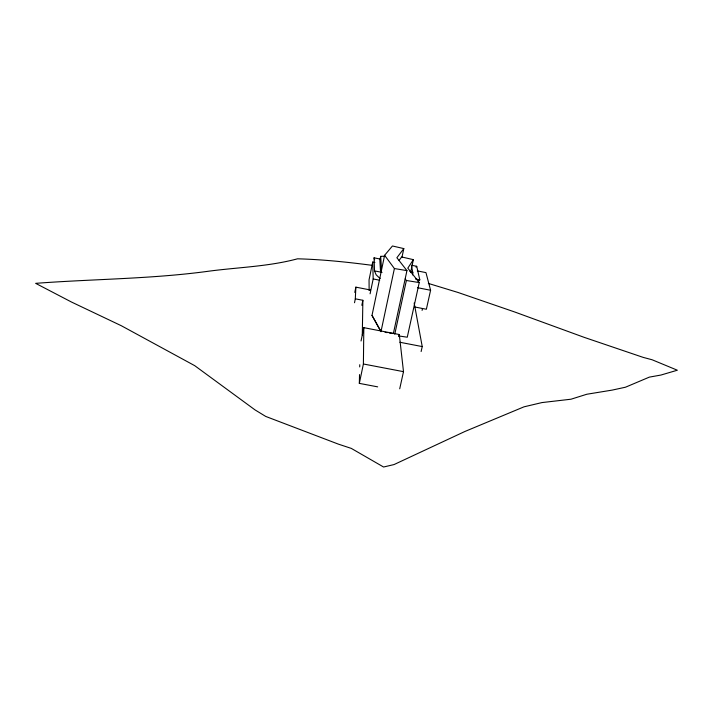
<?xml version="1.0" encoding="UTF-8"?>
<svg xmlns="http://www.w3.org/2000/svg" width="713" height="713" viewBox="0 0 713 713"><rect width="100%" height="100%" fill="white"/><g stroke="black" fill="none" stroke-linecap="round" stroke-linejoin="round"><path stroke-width="1.07" d="M377.667 386.856L359.334 383.371L363.398 363.995L363.826 327.659L399.307 334.531L403.496 371.66L399.717 388.808M362.293 335.012L362.872 300.289L355.315 298.818L355.867 287.143L370.519 290.013M359.334 383.371L359.53 374.592M359.709 366.919L359.762 364.717M354.789 292.419L355.867 287.143M354.513 302.74L355.315 298.818M361.83 305.307L362.872 300.289M374.904 262.491L372.73 262.063L369.049 279.853L369.138 290.565M370.083 293.818L373.184 278.952L372.73 262.063M361.045 340.983L363.826 327.659M380.68 256.359L379.851 260.334L380.484 270.753L381.348 266.591L380.68 256.359L384.904 256.163M380.439 330.743L372.008 315.404L384.61 255.299L392.444 245.985L403.816 248.596L401.98 257.215M380.965 331.697L394.396 268.543L384.61 255.299M389.227 332.944L393.362 333.568L406.945 270.619L396.883 257.741L403.816 248.596M394.761 334.219L406.383 280.485L405.207 278.917M410.572 272.616L413.38 259.657L401.651 256.956L399.084 260.432M398.852 336.625L399.307 334.531M412.426 274.906L412.872 272.838L411.588 266.537M413.38 259.657L407.8 268.141L419.244 282.589L407.266 337.213L398.772 335.93M422.087 310.387L422.488 308.577M417.265 270.887L425.955 272.616L430.59 290.262L426.365 309.255L414.503 306.929M421.125 351.527L422.23 346.58L414.173 303.043M372.008 315.404L380.519 330.6M416 267.09L416.722 266.297L411.392 265.245M416.722 266.297L419.805 279.835L418.183 281.439M372.391 265.361C347.561 262.117 322.579 259.47 297.535 258.81C267.705 266.805 236.876 267.295 206.44 271.51C149.81 279.041 92.547 279.033 35.65 283.346L71.487 302.036L121.308 325.725L194.711 365.662L255.031 409.904L265.735 416.437L338.408 444.146L351.295 448.397L383.576 467.015L394.013 464.573L464.885 431.49L524.002 406.829L542.014 402.569L571.024 399.209L586.826 394.244L612.155 390.109L625.488 387.212L649.374 377.115L660.933 375.047L677.35 370.216L652.128 359.771L643.179 357.382L584.134 337.338L514.822 312.027L457.987 292.455L428.326 283.418M385.1 332.32L387.159 332.632M406.383 280.485L419.244 282.589M394.396 268.543L406.945 270.619M363.398 363.995L403.496 371.66M399.85 342.258L422.23 346.58M380.466 259.104L374.067 257.839L374.503 270.887L382.052 272.375M415.492 278.988L419.805 279.835M373.184 278.952L379.681 280.227M417.595 287.704L430.59 290.262M409.895 271.421L412.872 272.838M374.637 259.746L374.067 257.839M374.503 270.887L376.134 274.781L379.271 277.803A11.818 11.551 -4.9 0 0 380.234 278.355"/></g></svg>
